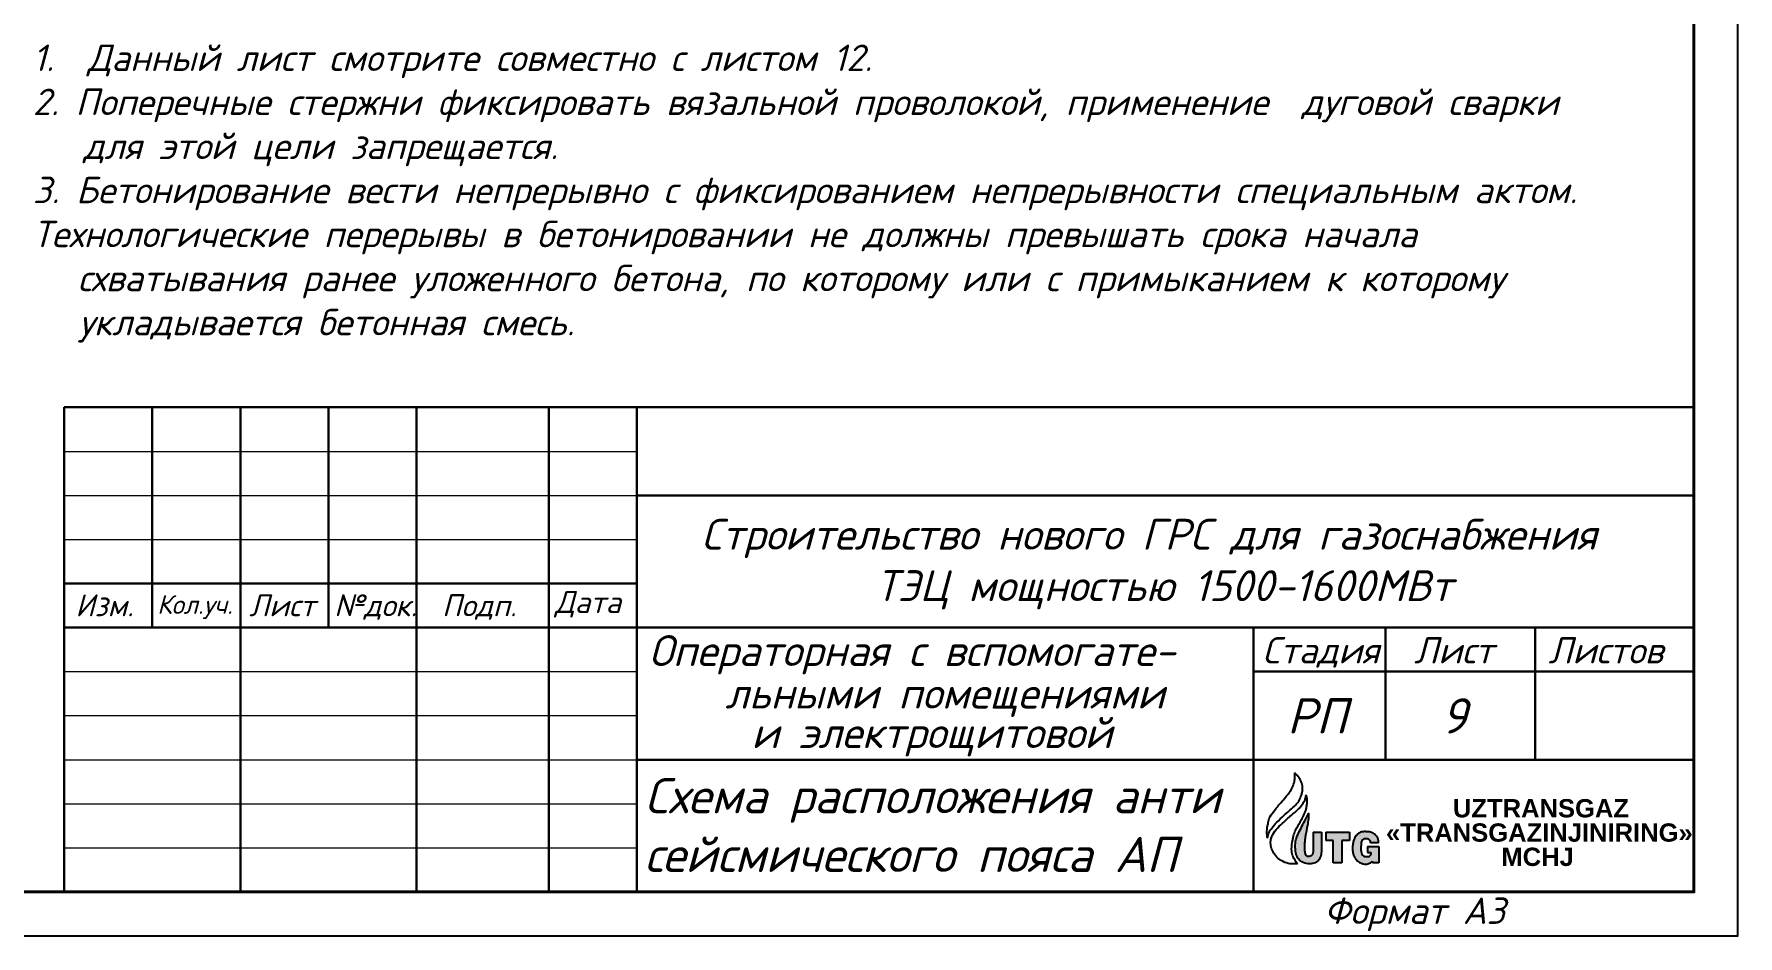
# Model space of a CAD drawing. Extents: x 108150 to 142535, y -18867 to -9422.
# Drawn here: x 137947.9 to 138141.3, y -16848.3 to -16746 of the extents above; entities that cross this region are included whole.
import ezdxf

# ---------------------------------------------------------------- set-up
doc = ezdxf.new("R2010")
doc.units = 0
doc.header["$MEASUREMENT"] = 0
doc.layers.add('12321', color=7, linetype='Continuous')
doc.layers.add('PDF2_Text', color=5, linetype='Continuous')
for name, color, linetype, lineweight in [('SNOVNOY', 3, 'Continuous', 70), ('Выносные', 8, 'Continuous', 15), ('осн', 3, 'Continuous', 70), ('Текст', 2, 'Continuous', 15)]:
    doc.layers.add(name, color=color, linetype=linetype, lineweight=lineweight)
doc.styles.add('PDF Arial', font='arial.ttf')
doc.styles.add('ГОСТ -3', font='isocpeui.ttf', dxfattribs={"height": 3})
doc.styles.add('ГОСТ2.5', font='isocpeur.ttf', dxfattribs={"oblique": 15, "height": 2.5})

msp = doc.modelspace()

# ---------------------------------------------------------------- hatches: boundary and pattern name
at = {"layer": '12321', "lineweight": 25, "ltscale": 2}
h = msp.add_hatch(color=170, dxfattribs=at)
h.dxf.hatch_style = 1
edge = h.paths.add_edge_path()
edge.add_line((138094.0677, -16836.5667), (138093.1125, -16836.5667))
edge.add_line((138093.1125, -16836.5667), (138093.1125, -16838.7818))
edge.add_spline(control_points=[(138093.1125, -16838.7818), (138093.0996, -16838.8928), (138093.0794, -16839.0664), (138092.9137, -16839.2786), (138092.7011, -16839.3199), (138092.4852, -16839.3342), (138092.3294, -16839.2021), (138092.2367, -16839.0142), (138092.1981, -16838.7895), (138092.2024, -16838.4137), (138092.1851, -16837.9475), (138092.2252, -16837.432), (138092.2858, -16836.9256), (138092.4118, -16836.4451), (138092.4809, -16835.8408), (138092.6451, -16835.1804), (138092.6355, -16834.6603), (138092.6304, -16834.3834)], knot_values=[0, 0, 0, 0, 0.32175029, 0.50372886, 0.7413174, 0.93122956, 1.11213119, 1.29654799, 1.53988838, 1.77020295, 2.39711599, 2.90378622, 3.28253457, 3.88886889, 4.35336348, 5.06194669, 5.86905617, 5.86905617, 5.86905617, 5.86905617], degree=3, periodic=0)
edge.add_spline(control_points=[(138092.6304, -16834.3834), (138092.6207, -16834.4046), (138092.5177, -16834.6284), (138092.2721, -16835.1363), (138091.8672, -16835.8724), (138091.4653, -16836.6462), (138091.1182, -16837.4146), (138091.1055, -16837.9521), (138091.099, -16838.2275)], knot_values=[0, 0, 0, 0, 0.06833028, 0.72117683, 1.65163806, 2.52459263, 3.28438922, 4.0823675, 4.0823675, 4.0823675, 4.0823675], degree=3, periodic=0)
edge.add_spline(control_points=[(138091.099, -16838.2275), (138091.1027, -16838.302), (138091.117, -16838.5864), (138091.1732, -16839.0781), (138091.4393, -16839.6813), (138092.0277, -16840.0638), (138092.7016, -16840.1987), (138093.3649, -16840.0737), (138093.8554, -16839.6816), (138094.0378, -16839.1915), (138094.0596, -16838.886), (138094.0677, -16838.7731)], knot_values=[0, 0, 0, 0, 0.2184505, 0.83381126, 1.44661398, 2.07318585, 2.80467327, 3.4162574, 3.99187545, 4.55748986, 4.88904194, 4.88904194, 4.88904194, 4.88904194], degree=3, periodic=0)
edge.add_line((138094.0677, -16838.7731), (138094.0677, -16836.5667))
h = msp.add_hatch(color=170, dxfattribs=at)
h.dxf.hatch_style = 1
h.paths.add_polyline_path([(138096.3768, -16837.4906), (138097.269, -16837.4906), (138097.269, -16836.5667), (138094.5657, -16836.5667), (138094.5657, -16837.4906), (138095.4047, -16837.4906), (138095.4047, -16840.0477), (138096.3768, -16840.0477)])
h = msp.add_hatch(color=170, dxfattribs=at)
h.dxf.hatch_style = 1
edge = h.paths.add_edge_path()
edge.add_spline(control_points=[(138100.5558, -16837.7794), (138100.5518, -16837.6935), (138100.5436, -16837.5146), (138100.464, -16837.2443), (138100.3229, -16836.9938), (138100.1528, -16836.8301), (138099.9883, -16836.7138), (138099.8424, -16836.6181), (138099.6401, -16836.5621), (138099.4171, -16836.5021), (138099.1085, -16836.5039), (138098.7209, -16836.4868), (138098.2637, -16836.6508), (138097.9206, -16837.0498), (138097.7012, -16837.5077), (138097.5873, -16838.1072), (138097.5683, -16838.66), (138097.6939, -16839.1596), (138097.9015, -16839.497), (138098.1459, -16839.8775), (138098.5178, -16840.0707), (138098.8389, -16840.1614), (138099.0751, -16840.1896), (138099.3127, -16840.1729), (138099.5284, -16840.0883), (138099.7067, -16839.9715), (138099.8286, -16839.892), (138099.8783, -16839.8595)], knot_values=[0, 0, 0, 0, 0.25111067, 0.5227896, 0.81665353, 1.0828984, 1.20521301, 1.40771753, 1.58789185, 1.81639069, 2.08087123, 2.48608788, 2.94981708, 3.44112246, 3.985778, 4.42046793, 5.22027539, 5.58514014, 5.90745935, 6.37746939, 6.88525477, 7.08490717, 7.35582828, 7.57743803, 7.77434882, 8.02634128, 8.20040993, 8.20040993, 8.20040993, 8.20040993], degree=3, periodic=0)
edge.add_line((138099.8783, -16839.8595), (138099.8783, -16840.0407))
edge.add_line((138099.8783, -16840.0407), (138100.6031, -16840.0407))
edge.add_line((138100.6031, -16840.0407), (138100.6031, -16838.1942))
edge.add_line((138100.6031, -16838.1942), (138099.2983, -16838.1942))
edge.add_line((138099.2983, -16838.1942), (138099.2983, -16838.8632))
edge.add_line((138099.2983, -16838.8632), (138099.7029, -16838.8632))
edge.add_spline(control_points=[(138099.7029, -16838.8632), (138099.7073, -16838.9276), (138099.7159, -16839.0561), (138099.6097, -16839.2201), (138099.4314, -16839.3347), (138099.2137, -16839.3274), (138098.9608, -16839.3339), (138098.7201, -16839.1801), (138098.5966, -16838.8892), (138098.5474, -16838.5619), (138098.561, -16838.2051), (138098.5608, -16837.8913), (138098.6048, -16837.624), (138098.7308, -16837.4216), (138098.9649, -16837.2958), (138099.2341, -16837.2903), (138099.4782, -16837.3993), (138099.6423, -16837.5755), (138099.6456, -16837.723), (138099.6468, -16837.7794)], knot_values=[0, 0, 0, 0, 0.18476977, 0.36821541, 0.54027769, 0.78268383, 0.98616211, 1.27703997, 1.54700192, 1.88874392, 2.2406241, 2.58982635, 2.80813824, 3.0254609, 3.2613069, 3.55693344, 3.77661183, 4.03780399, 4.19947695, 4.19947695, 4.19947695, 4.19947695], degree=3, periodic=0)
edge.add_line((138099.6468, -16837.7794), (138100.5558, -16837.7794))

# ---------------------------------------------------------------- linework, layer by layer
at = {"color": 7, "lineweight": 30, "ltscale": 100}
for p, q in [((137951.3475, -16788.334, -754.4947), (138136.3475, -16788.334, -754.4947)), ((137951.3475, -16788.334, -754.4947), (137951.3475, -16843.334, -754.4947)), ((137961.3475, -16788.334, -754.4947), (137961.3475, -16813.334, -754.4947)), ((137971.3475, -16788.334, -754.4947), (137971.3475, -16843.334, -754.4947)), ((137981.3475, -16788.334, -754.4947), (137981.3475, -16813.334, -754.4947)), ((137991.3475, -16788.334, -754.4947), (137991.3475, -16843.334, -754.4947)), ((138006.3475, -16788.334, -754.4947), (138006.3475, -16843.334, -754.4947)), ((138016.3475, -16788.334, -754.4947), (138016.3475, -16843.334, -754.4947)), ((138016.3475, -16798.334, -754.4947), (138136.3475, -16798.334, -754.4947)), ((137951.3475, -16808.334, -754.4947), (138016.3475, -16808.334, -754.4947)), ((137951.3475, -16813.334, -754.4947), (138016.3475, -16813.334, -754.4947)), ((138016.3475, -16813.334, -754.4947), (138136.3475, -16813.334, -754.4947)), ((138086.3475, -16813.334, -754.4947), (138086.3475, -16843.334, -754.4947)), ((138101.3475, -16813.334, -754.4947), (138101.3475, -16828.334, -754.4947)), ((138118.3475, -16813.334, -754.4947), (138118.3475, -16828.334, -754.4947)), ((138086.3475, -16818.334, -754.4947), (138136.3475, -16818.334, -754.4947)), ((138016.3475, -16828.334, -754.4947), (138136.3475, -16828.334, -754.4947))]:
    msp.add_line(p, q, dxfattribs=at)
at = {"color": 7, "lineweight": 25, "elevation": -754.4947}
msp.add_lwpolyline([(137721.3475, -16848.334), (138141.3475, -16848.334), (138141.3475, -16551.334), (137721.3475, -16551.334)], close=True, dxfattribs=at)
at = {"color": 7, "lineweight": 40, "elevation": -754.4947}
msp.add_lwpolyline([(137741.3475, -16843.334), (138136.3475, -16843.334), (138136.3475, -16556.334), (137741.3475, -16556.334)], close=True, dxfattribs=at)
at = {"layer": '12321', "color": 170, "lineweight": 25, "ltscale": 2}
for p, q in [((138093.1125, -16836.5667, -754.4947), (138094.0677, -16836.5667, -754.4947)), ((138093.1125, -16836.5667, -754.4947), (138093.1125, -16838.7818, -754.4947)), ((138094.0677, -16836.5667, -754.4947), (138094.0677, -16838.7731, -754.4947)), ((138094.5657, -16836.5667, -754.4947), (138097.269, -16836.5667, -754.4947)), ((138094.5657, -16836.5667, -754.4947), (138094.5657, -16837.4906, -754.4947)), ((138097.269, -16836.5667, -754.4947), (138097.269, -16837.4906, -754.4947)), ((138095.4047, -16837.4906, -754.4947), (138094.5657, -16837.4906, -754.4947)), ((138095.4047, -16840.0477, -754.4947), (138095.4047, -16837.4906, -754.4947)), ((138097.269, -16837.4906, -754.4947), (138096.3768, -16837.4906, -754.4947)), ((138096.3768, -16837.4906, -754.4947), (138096.3768, -16840.0477, -754.4947)), ((138099.2983, -16838.1942, -754.4947), (138100.6031, -16838.1942, -754.4947)), ((138099.2983, -16838.1942, -754.4947), (138099.2983, -16838.8632, -754.4947)), ((138100.5558, -16837.7794, -754.4947), (138099.6468, -16837.7794, -754.4947)), ((138100.6031, -16838.1942, -754.4947), (138100.6031, -16840.0407, -754.4947)), ((138096.3768, -16840.0477, -754.4947), (138095.4047, -16840.0477, -754.4947)), ((138099.2983, -16838.8632, -754.4947), (138099.7029, -16838.8632, -754.4947)), ((138099.8783, -16840.0407, -754.4947), (138099.8783, -16839.8595, -754.4947)), ((138100.6031, -16840.0407, -754.4947), (138099.8783, -16840.0407, -754.4947))]:
    msp.add_line(p, q, dxfattribs=at)
at = {"layer": '12321', "color": 150, "lineweight": 25, "ltscale": 2}
for points in [[(138087.9472, -16837.2282, -754.4947), (138087.8814, -16836.4745, -754.4947), (138088.003, -16835.6167, -754.4947), (138088.1517, -16834.9885, -754.4947), (138088.6248, -16834.2455, -754.4947), (138089.4633, -16833.2099, -754.4947), (138090.0311, -16832.5539, -754.4947), (138090.3825, -16832.1148, -754.4947), (138090.619, -16831.7636, -754.4947), (138090.9135, -16831.1127, -754.4947), (138090.9937, -16830.8002, -754.4947), (138091.0522, -16830.3484, -754.4947), (138091.0571, -16830.0056, -754.4947), (138091.0433, -16829.822, -754.4947)], [(138087.9472, -16837.2282, -754.4947), (138088.1165, -16836.5979, -754.4947), (138088.4339, -16836.0987, -754.4947), (138088.9756, -16835.4727, -754.4947), (138089.8173, -16834.6584, -754.4947), (138090.3791, -16834.1578, -754.4947), (138090.9747, -16833.6369, -754.4947), (138091.4954, -16833.0332, -754.4947), (138091.767, -16832.4451, -754.4947), (138091.8836, -16832.0595, -754.4947), (138091.906, -16831.2823, -754.4947), (138091.7196, -16830.7212, -754.4947), (138091.4398, -16830.2512, -754.4947), (138091.1794, -16829.9814, -754.4947), (138091.0433, -16829.822, -754.4947)]]:
    msp.add_spline(points, degree=3, dxfattribs=at)
at = {"layer": '12321', "color": 82, "lineweight": 25, "ltscale": 2, "true_color": 0x41c20a}
for points in [[(138091.3352, -16840.1394, -754.4947), (138090.4767, -16840.1426, -754.4947), (138089.7177, -16839.9012, -754.4947), (138089.1166, -16839.4906, -754.4947), (138088.6372, -16838.8846, -754.4947), (138088.5396, -16838.7026, -754.4947), (138088.3363, -16838.1054, -754.4947), (138088.3114, -16837.504, -754.4947), (138088.4384, -16837.0386, -754.4947), (138088.932, -16836.2593, -754.4947), (138089.6644, -16835.5437, -754.4947), (138090.617, -16834.6626, -754.4947), (138091.4337, -16833.9594, -754.4947), (138091.7763, -16833.5632, -754.4947), (138092.1714, -16832.9475, -754.4947), (138092.2818, -16832.6263, -754.4947), (138092.3454, -16832.3281, -754.4947)], [(138091.3352, -16840.1394, -754.4947), (138090.854, -16839.333, -754.4947), (138090.7048, -16838.703, -754.4947), (138090.7386, -16837.7339, -754.4947), (138090.901, -16836.9819, -754.4947), (138091.1185, -16836.3653, -754.4947), (138091.6601, -16835.4087, -754.4947), (138091.9522, -16834.8599, -754.4947), (138092.2691, -16834.1884, -754.4947), (138092.3703, -16833.8046, -754.4947), (138092.4307, -16833.335, -754.4947), (138092.4546, -16832.93, -754.4947), (138092.4271, -16832.6037, -754.4947), (138092.3454, -16832.3281, -754.4947)]]:
    msp.add_spline(points, degree=3, dxfattribs=at)
at = {"layer": '12321', "color": 170, "lineweight": 25, "ltscale": 2}
for points in [[(138091.099, -16838.2275, -754.4947), (138091.1736, -16837.4132, -754.4947), (138091.4541, -16836.687, -754.4947), (138091.8616, -16835.8907, -754.4947), (138092.309, -16835.0488, -754.4947), (138092.6011, -16834.447, -754.4947), (138092.6304, -16834.3834, -754.4947)], [(138093.1125, -16838.7818, -754.4947), (138093.0361, -16839.1026, -754.4947), (138092.9163, -16839.2454, -754.4947), (138092.6837, -16839.3173, -754.4947), (138092.4893, -16839.309, -754.4947), (138092.3419, -16839.1966, -754.4947), (138092.2531, -16839.0298, -754.4947), (138092.2052, -16838.7851, -754.4947), (138092.1998, -16838.5491, -754.4947), (138092.1972, -16837.9068, -754.4947), (138092.2327, -16837.3888, -754.4947), (138092.2833, -16837.004, -754.4947), (138092.4076, -16836.3953, -754.4947), (138092.4795, -16835.9248, -754.4947), (138092.6073, -16835.2101, -754.4947), (138092.6304, -16834.3834, -754.4947)], [(138100.5558, -16837.7794, -754.4947), (138100.534, -16837.523, -754.4947), (138100.4567, -16837.2556, -754.4947), (138100.3059, -16836.9949, -754.4947), (138100.1116, -16836.8034, -754.4947), (138100.0101, -16836.7299, -754.4947), (138099.8315, -16836.6244, -754.4947), (138099.6561, -16836.5667, -754.4947), (138099.4277, -16836.5149, -754.4947), (138099.157, -16836.5018, -754.4947), (138098.742, -16836.5133, -754.4947), (138098.2971, -16836.6803, -754.4947), (138097.9514, -16837.0462, -754.4947), (138097.7106, -16837.5497, -754.4947), (138097.6187, -16837.9855, -754.4947), (138097.6161, -16838.805, -754.4947), (138097.7159, -16839.1653, -754.4947), (138097.8761, -16839.4541, -754.4947), (138098.1677, -16839.8374, -754.4947), (138098.6196, -16840.0953, -754.4947), (138098.8166, -16840.1504, -754.4947), (138099.0925, -16840.1819, -754.4947), (138099.3185, -16840.1603, -754.4947), (138099.5076, -16840.0899, -754.4947), (138099.729, -16839.957, -754.4947), (138099.8783, -16839.8595, -754.4947)], [(138094.0677, -16838.7731, -754.4947), (138094.0313, -16839.1109, -754.4947), (138093.8129, -16839.6477, -754.4947), (138093.3566, -16840.0214, -754.4947), (138092.744, -16840.1537, -754.4947), (138092.009, -16840.0071, -754.4947), (138091.4843, -16839.6371, -754.4947), (138091.2055, -16839.0745, -754.4947), (138091.1114, -16838.451, -754.4947), (138091.099, -16838.2275, -754.4947)], [(138099.6468, -16837.7794, -754.4947), (138099.6278, -16837.6148, -754.4947), (138099.4592, -16837.4069, -754.4947), (138099.2538, -16837.3148, -754.4947), (138098.951, -16837.3227, -754.4947), (138098.7404, -16837.4411, -754.4947), (138098.6192, -16837.628, -754.4947), (138098.5729, -16837.8468, -754.4947), (138098.5587, -16838.2043, -754.4947), (138098.5587, -16838.5649, -754.4947), (138098.6166, -16838.9102, -754.4947), (138098.7404, -16839.1576, -754.4947), (138098.9932, -16839.3155, -754.4947), (138099.2012, -16839.3296, -754.4947), (138099.4485, -16839.3067, -754.4947), (138099.5979, -16839.213, -754.4947), (138099.6955, -16839.0524, -754.4947), (138099.7029, -16838.8632, -754.4947)]]:
    msp.add_spline(points, degree=3, dxfattribs=at)
at = {"layer": 'Выносные', "color": 7}
for p, q in [((137951.3475, -16793.334, -754.4947), (138016.3475, -16793.334, -754.4947)), ((137951.3475, -16798.334, -754.4947), (138016.3475, -16798.334, -754.4947)), ((137951.3475, -16803.334, -754.4947), (138016.3475, -16803.334, -754.4947)), ((137951.3475, -16818.334, -754.4947), (138016.3475, -16818.334, -754.4947)), ((137951.3475, -16823.334, -754.4947), (138016.3475, -16823.334, -754.4947)), ((137951.3475, -16828.334, -754.4947), (138016.3475, -16828.334, -754.4947)), ((137951.3475, -16833.334, -754.4947), (138016.3475, -16833.334, -754.4947)), ((137951.3475, -16838.334, -754.4947), (138016.3475, -16838.334, -754.4947))]:
    msp.add_line(p, q, dxfattribs=at)

# ---------------------------------------------------------------- texts
at = {"color": 7, "linetype": 'Continuous', "lineweight": -3, "style": 'ГОСТ -3'}
msp.add_text('1.  Данный лист смотрите совместно с листом 12.', height=3, dxfattribs=at).set_placement((137947.7859, -16750.1641, -754.4947))
at = {"color": 7, "style": 'ГОСТ -3'}
for s, p in [('2. Поперечные стержни фиксировать вязальной проволокой, применение  дуговой сварки ', (137947.7859, -16755.1641, -754.4947)), ('   для этой цели запрещается.', (137947.7859, -16760.1641, -754.4947)), ('3. Бетонирование вести непрерывно с фиксированием непрерывности специальным актом.', (137947.7859, -16765.1641, -754.4947)), ('Технологические перерывы в бетонировании не должны превышать срока начала ', (137947.7859, -16770.1641, -754.4947)), ('схватывания ранее уложенного бетона, по которому или с примыканием к которому ', (137952.8974, -16775.1641, -754.4947)), ('укладывается бетонная смесь.', (137953.0045, -16780.1641, -754.4947))]:
    msp.add_text(s, height=3, dxfattribs=at).set_placement(p)
at = {"color": 2, "lineweight": 25, "insert": (138017.2477, -16830.4123, -754.4947), "char_height": 4, "width": 72.669728, "attachment_point": 1, "style": 'ГОСТ -3'}
msp.add_mtext('Схема расположения анти \\Pсейсмического пояса АП ', dxfattribs=at)
at = {"layer": 'PDF2_Text', "lineweight": 25, "char_height": 2.07708, "attachment_point": 7, "style": 'PDF Arial'}
for s, insert in [('{\\fArial|b1|i0|c204|p34;UZTRANSGAZ}', (138108.996, -16834.9105, -754.4947)), ('{\\fArial|b1|i0|c204|p34;«TRANSGAZINJINIRING»}', (138101.3977, -16837.6662, -754.4947)), ('{\\fArial|b1|i0|c204|p34;MCHJ}', (138114.4953, -16840.4219, -754.4947))]:
    msp.add_mtext(s, dxfattribs=dict(at, insert=insert))
at = {"layer": 'SNOVNOY', "color": 3, "insert": (138023.5816, -16800.994, -754.4947), "char_height": 3.5, "width": 108.046652, "attachment_point": 1}
msp.add_mtext('\\pi0.10079;{\\fISOCPEUR|b0|i1|c204|p34;Строительство нового ГРС для газоснабжения \\P\\pi19.88905;ТЭЦ мощностью 1500-1600МВт}', dxfattribs=at)
at = {"layer": 'осн', "color": 2, "attachment_point": 1}
for s, insert, char_height, width in [('{\\fISOCPEUR|b0|i1|c204|p34;\\H1.167x;\\W1;Изм.}', (137952.6125, -16809.5595, -754.4947), 2.1384, 8.867642), ('{\\fISOCPEUR|b0|i1|c204|p34;\\H1.167x;\\W1;Кол.уч.}', (137961.8969, -16809.6486, -754.4947), 1.828332, 10.067026), ('{\\fISOCPEUR|b0|i1|c204|p34;\\H1.167x;\\W1;Лист}', (137972.3447, -16809.5595, -754.4947), 2.1384, 8.967948), ('{\\fISOCPEUR|b0|i1|c204|p34;\\H1.167x;\\W1;№док.}', (137981.9925, -16809.5595, -754.4947), 2.1384, 10.82739), ('{\\fISOCPEUR|b0|i1|c204|p34;\\H1.167x;\\W1;Подп.}', (137994.2339, -16809.5595, -754.4947), 2.1384, 12.497236), ('{\\fISOCPEUR|b0|i1|c204|p34;\\H1.167x;\\W1;Дата}', (138007.0499, -16809.1902, -754.4947), 2.1384, 12.787965), ('{\\fISOCPEUR|b0|i1|c204|p34;\\W1;Стадия}', (138087.3593, -16814.4084, -754.4947), 3, 14.081712), ('{\\fISOCPEUR|b0|i1|c204|p34;\\W1;Лист}', (138104.5834, -16814.4084, -754.4947), 3, 14.081712), ('{\\fISOCPEUR|b0|i1|c204|p34;\\W1;Листов}', (138119.8259, -16814.4084, -754.4947), 3, 14.081712)]:
    msp.add_mtext(s, dxfattribs=dict(at, insert=insert, char_height=char_height, width=width))
at = {"layer": 'Текст', "color": 2, "attachment_point": 1, "style": 'ГОСТ2.5'}
for s, insert, char_height, width in [('Операторная с вспомогате-', (138017.7166, -16814.2008, -754.4947), 3.5, 68.50384), ('льными помещениями ', (138026.3913, -16819.0285, -754.4947), 3.5, 68.875124), ('РП', (138090.1686, -16821.3606, -754.4947), 4, 8.161037), ('9', (138107.64, -16821.3606, -754.4947), 4, 8.161037), ('и электрощитовой', (138029.3575, -16823.5111, -754.4947), 3.5, 68.800878)]:
    msp.add_mtext(s, dxfattribs=dict(at, insert=insert, char_height=char_height, width=width))
at = {"layer": 'Текст', "color": 7, "insert": (138094.3665, -16843.9728, -754.4947), "char_height": 3, "width": 33.544274, "attachment_point": 1, "style": 'ГОСТ2.5'}
msp.add_mtext('Формат А3', dxfattribs=at)

doc.saveas('drawing.dxf')
